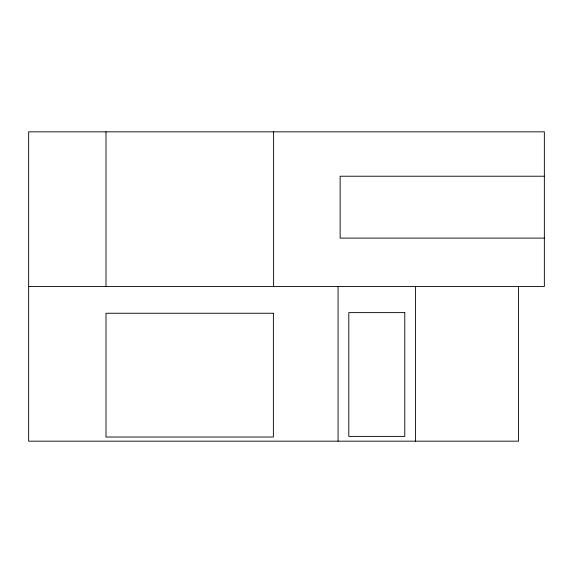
<?xml version="1.0" encoding="UTF-8"?>
<svg xmlns="http://www.w3.org/2000/svg" width="573" height="573" viewBox="0 0 573 573"><rect width="100%" height="100%" fill="white"/><g stroke="black" fill="none" stroke-linecap="round" stroke-linejoin="round"><path stroke-width="0.86" d="M544.35 176.219L340.14 176.219L340.14 238.103L544.35 238.103M28.65 286.5L544.35 286.5L544.35 131.833L28.65 131.833L28.65 441.167L518.565 441.167L518.565 286.5M415.425 286.5L415.425 441.167M338.07 286.5L338.07 441.167M273.608 131.833L273.608 286.5M106.005 131.833L106.005 286.5M404.782 312.622L348.799 312.622L348.799 436.39L404.782 436.39L404.782 312.622M273.378 313.252L106.005 313.252L106.005 437.02L273.378 437.02L273.378 313.252"/></g></svg>
